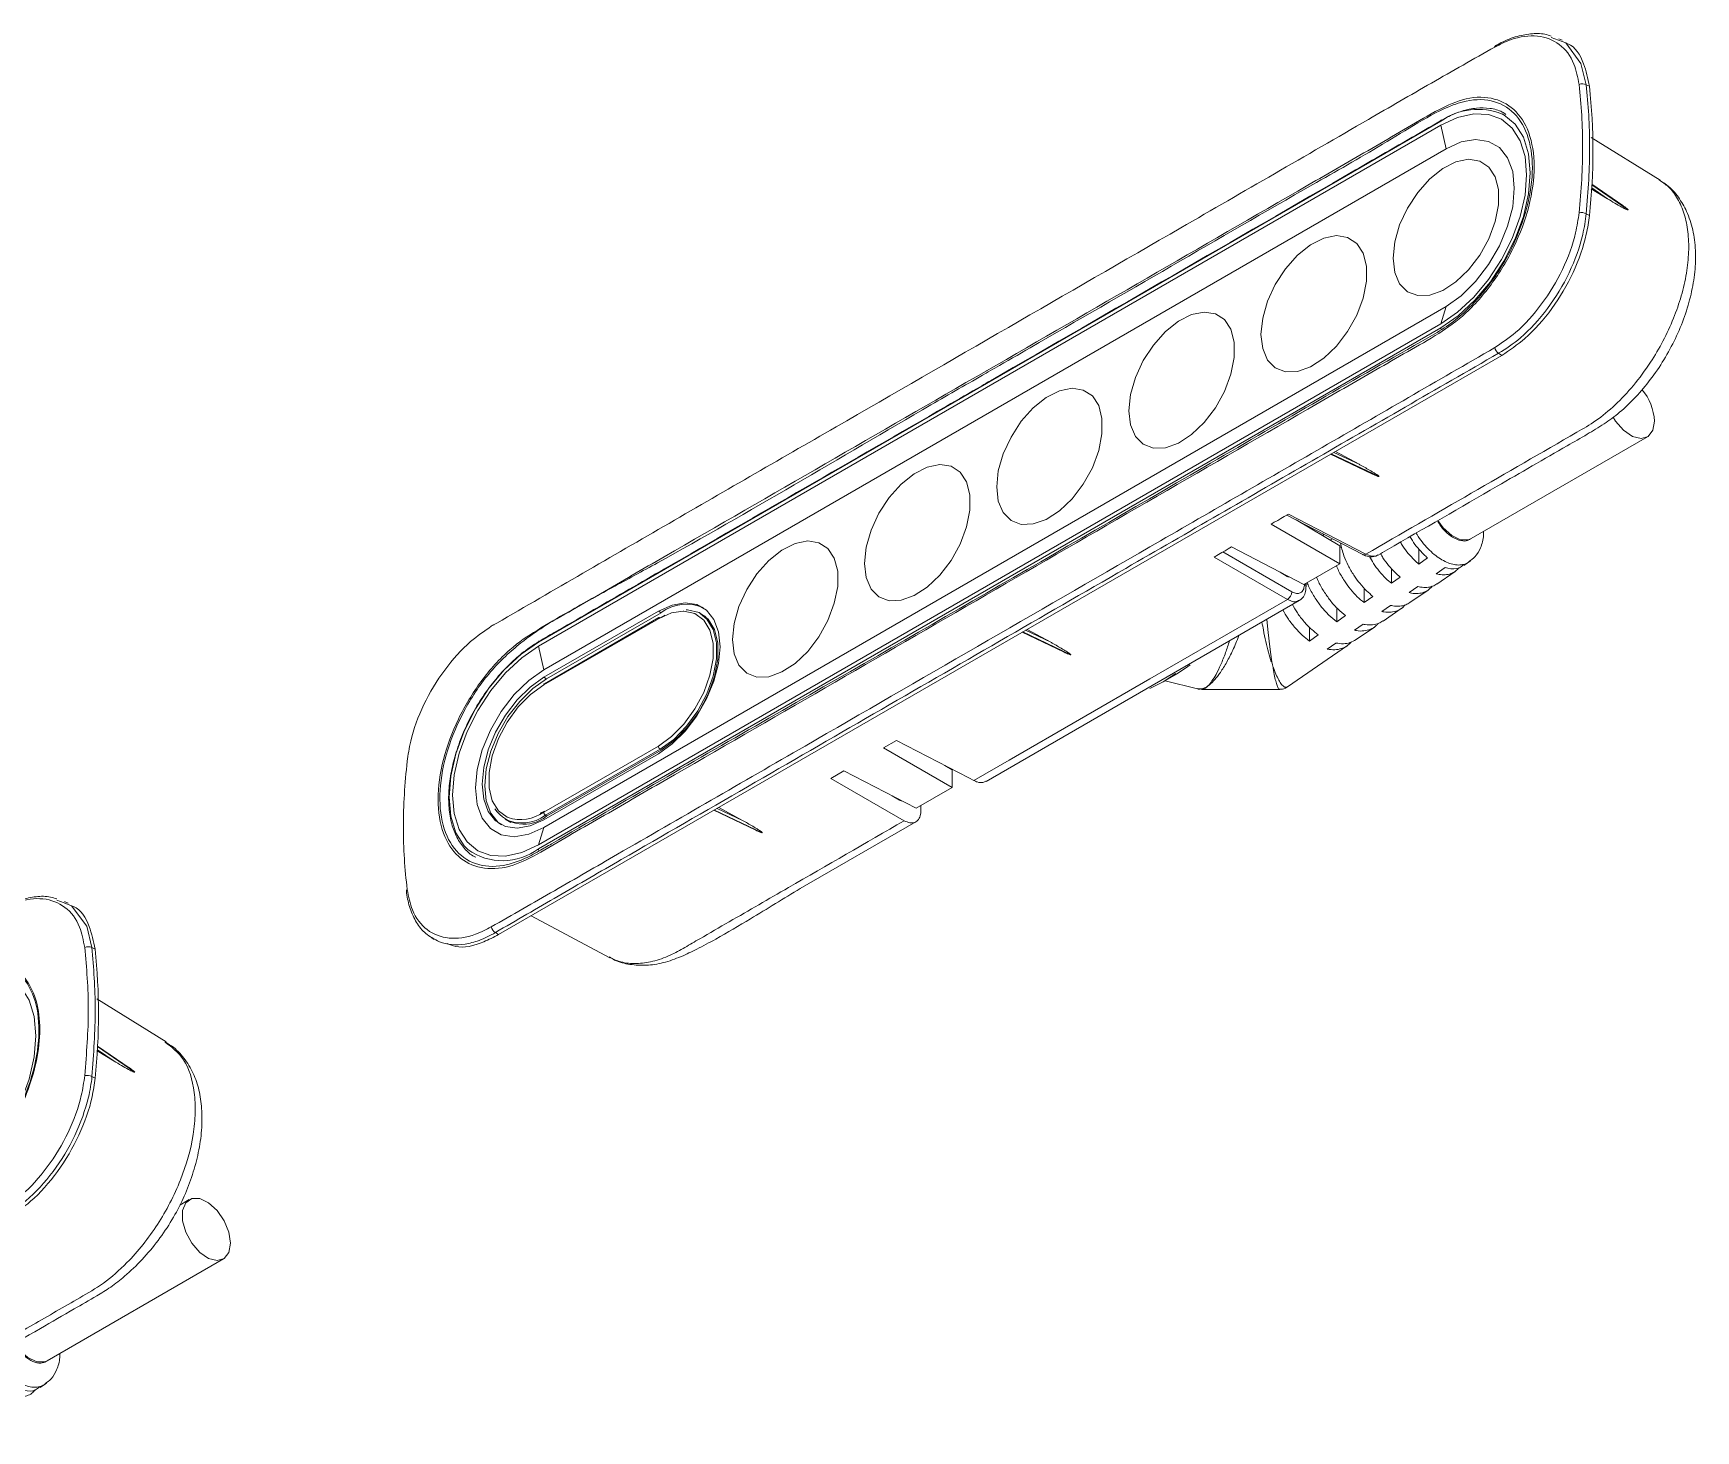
# Model space of a CAD drawing. Header units: millimetres. Extents: x 37 to 3702, y -325 to 1382.
# Drawn here: x 603.8 to 737.2, y 1149.8 to 1261.9 of the extents above; entities that cross this region are included whole.
import ezdxf

# ---------------------------------------------------------------- set-up
doc = ezdxf.new("R2010")
doc.units = ezdxf.units.MM
doc.layers.get('0').update_dxf_attribs({"lineweight": 20})

msp = doc.modelspace()

# ---------------------------------------------------------------- linework, layer by layer
at = {"color": 7, "linetype": 'Continuous', "lineweight": 20}
for p, q in [((725.6, 1261.55), (726.18, 1261.33)), ((726.48, 1261.32), (726.21, 1261.45)), ((728.66, 1257.63), (728.4, 1257.76)), ((716.73, 1254.83), (644.32, 1213.03)), ((644.32, 1212.7), (716.73, 1254.5)), ((717.15, 1252.62), (716.73, 1254.5)), ((734.34, 1250.1), (728.81, 1253.53)), ((644.74, 1210.82), (717.15, 1252.62)), ((730.12, 1248.6), (728.81, 1249.39)), ((730.12, 1248.6), (728.84, 1249.48)), ((731.34, 1248.06), (728.86, 1249.77)), ((728.86, 1249.72), (731.77, 1247.71)), ((728.66, 1247.27), (728.4, 1247.41)), ((644.74, 1198.17), (717.15, 1239.97)), ((717.15, 1239.97), (716.73, 1238.58)), ((644.32, 1196.78), (716.73, 1238.58)), ((644.32, 1196.45), (716.73, 1238.25)), ((721.63, 1236.04), (641.12, 1189.56)), ((721.63, 1236.04), (721.37, 1236.21)), ((719.16, 1221.34), (733.31, 1229.5)), ((707.89, 1228.11), (711.25, 1226.52)), ((707.93, 1228.14), (711.78, 1226.31)), ((708.16, 1228.26), (710.18, 1227.3)), ((710.18, 1227.3), (708.29, 1228.34)), ((708.62, 1219.32), (703.11, 1222.5)), ((704.37, 1223.23), (710.48, 1220.06)), ((704.51, 1223.31), (710.72, 1220.09)), ((708.62, 1220.75), (705.13, 1222.84)), ((708.05, 1221.32), (707.83, 1221.22)), ((704.43, 1216.46), (698.54, 1219.86)), ((699.25, 1220.27), (704.78, 1217.07)), ((699.94, 1220.67), (705.74, 1217.66)), ((708.62, 1219.32), (708.62, 1220.75)), ((708.62, 1220.69), (708.79, 1220.59)), ((714.96, 1220.51), (714.96, 1219.3)), ((714.96, 1219.3), (715.67, 1219.8)), ((718.59, 1219.19), (719.11, 1219.55)), ((704.4, 1218.31), (703.83, 1218.65)), ((708.62, 1219.32), (705.74, 1217.66)), ((712.77, 1218.94), (712.77, 1217.75)), ((712.77, 1217.75), (713.48, 1218.25)), ((717.08, 1219.01), (716.37, 1218.52)), ((716.42, 1217.69), (717.89, 1218.7)), ((705.92, 1217.48), (705.92, 1217.76)), ((705.92, 1217.48), (705.92, 1217.5)), ((710.58, 1217.36), (710.58, 1216.2)), ((714.89, 1217.49), (714.18, 1217.01)), ((714.26, 1216.21), (715.73, 1217.21)), ((653.94, 1215.52), (644.74, 1210.21)), ((654.15, 1215.39), (653.94, 1215.52)), ((680.24, 1201.86), (705.37, 1216.37)), ((708.38, 1215.79), (708.38, 1214.66)), ((710.58, 1216.2), (711.28, 1216.7)), ((712.7, 1215.98), (711.99, 1215.49)), ((712.1, 1214.72), (713.56, 1215.73)), ((653.94, 1214.91), (644.74, 1209.6)), ((653.98, 1215), (644.79, 1209.69)), ((654.15, 1215.39), (644.96, 1210.09)), ((654.08, 1214.99), (654.47, 1215.2)), ((657.74, 1215.06), (657.28, 1215.32)), ((706.19, 1214.23), (706.19, 1213.12)), ((708.38, 1214.66), (709.09, 1215.16)), ((710.51, 1214.47), (709.8, 1213.98)), ((709.94, 1213.23), (711.4, 1214.24)), ((683.14, 1213.82), (686.5, 1212.23)), ((687.03, 1212.02), (683.18, 1213.85)), ((683.41, 1213.98), (685.43, 1213.02)), ((685.43, 1213.02), (683.54, 1214.05)), ((706.19, 1213.12), (706.9, 1213.62)), ((708.31, 1212.96), (707.61, 1212.47)), ((644.74, 1210.82), (644.32, 1212.7)), ((704.43, 1209.44), (709.24, 1212.75)), ((644.96, 1210.09), (644.74, 1210.21)), ((694.46, 1209.84), (695.52, 1210.45)), ((703.16, 1211.45), (703.11, 1211.45)), ((703.27, 1211), (703.31, 1211)), ((694.61, 1209.93), (697.2, 1209.28)), ((697.2, 1209.31), (697.55, 1209.28)), ((697.54, 1209.24), (703.81, 1209.24)), ((673.05, 1205.14), (672, 1204.54)), ((644.74, 1199.39), (653.94, 1204.69)), ((644.74, 1198.78), (653.94, 1204.08)), ((654.08, 1204.45), (644.89, 1199.14)), ((644.96, 1199.06), (654.15, 1204.37)), ((654.08, 1204.45), (654.18, 1204.39)), ((672, 1204.54), (677.51, 1201.36)), ((667.78, 1202.1), (668.83, 1202.71)), ((674.63, 1199.7), (668.83, 1202.71)), ((676.94, 1203.13), (677.51, 1202.78)), ((677.51, 1202.78), (677.51, 1201.36)), ((667.78, 1202.1), (673.67, 1198.7)), ((677.51, 1201.36), (674.63, 1199.7)), ((644.79, 1199.48), (644.46, 1199.31)), ((658.39, 1199.54), (661.75, 1197.94)), ((662.28, 1197.74), (658.44, 1199.56)), ((658.66, 1199.69), (660.68, 1198.73)), ((660.68, 1198.73), (658.79, 1199.76)), ((672.71, 1200.69), (673.29, 1200.35)), ((675.01, 1199.91), (675.01, 1199.52)), ((641.64, 1198.83), (642.09, 1198.57)), ((644.74, 1198.17), (644.32, 1196.78)), ((644.89, 1199.14), (644.99, 1199.08)), ((665.33, 1193.26), (674.61, 1198.61)), ((605.67, 1192.32), (606.26, 1192.1)), ((606.56, 1192.08), (606.29, 1192.22)), ((643.74, 1191.08), (650.05, 1187.71)), ((635.7, 1189.33), (635.95, 1189.16)), ((641.12, 1189.56), (640.86, 1189.73)), ((608.73, 1188.4), (608.48, 1188.53)), ((614.45, 1180.96), (608.88, 1184.42)), ((610.26, 1179.41), (608.89, 1180.24)), ((610.26, 1179.41), (608.92, 1180.33)), ((611.48, 1178.87), (608.94, 1180.62)), ((611.91, 1178.53), (608.94, 1180.58)), ((608.73, 1178.04), (608.48, 1178.17)), ((616.29, 1168.3), (615.53, 1167.86)), ((604.9, 1155.37), (619.04, 1163.54)), ((604.32, 1153.22), (604.84, 1153.58))]:
    msp.add_line(p, q, dxfattribs=at)
at = {"color": 7, "linetype": 'Continuous', "lineweight": 20, "flags": 128}
for points in [[(726.18, 1261.33), (726.76, 1261.11), (727.98, 1259.47), (728.4, 1257.76), (728.4, 1257.76), (728.4, 1257.76)], [(716.73, 1254.5), (718.07, 1255.12), (719.37, 1255.42), (720.56, 1255.37), (721.6, 1254.98), (722.46, 1254.27), (723.1, 1253.26), (723.49, 1252), (723.62, 1250.52), (723.49, 1248.89), (723.1, 1247.17), (722.46, 1245.42), (721.6, 1243.72), (720.56, 1242.13), (719.37, 1240.71), (718.07, 1239.51), (716.73, 1238.58)], [(716.73, 1238.25), (718.13, 1239.22), (719.47, 1240.47), (720.72, 1241.95), (721.8, 1243.61), (722.7, 1245.38), (723.36, 1247.19), (723.77, 1248.99), (723.91, 1250.68), (723.77, 1252.22), (723.36, 1253.54), (722.7, 1254.59), (721.8, 1255.33), (721.66, 1255.41)], [(717.15, 1252.62), (718.37, 1253.17), (719.53, 1253.37), (720.57, 1253.21), (721.44, 1252.71), (722.09, 1251.89), (722.5, 1250.79), (722.63, 1249.46), (722.5, 1247.97), (722.09, 1246.4), (721.44, 1244.82), (720.57, 1243.32), (719.53, 1241.96), (718.37, 1240.83), (717.15, 1239.97)], [(712.91, 1243.84), (713.04, 1242.7), (713.43, 1241.79), (714.06, 1241.15), (714.88, 1240.84), (715.84, 1240.88), (716.89, 1241.25), (717.95, 1241.94), (718.96, 1242.9), (719.86, 1244.08), (720.58, 1245.4), (721.1, 1246.77), (721.36, 1248.11), (721.36, 1249.34), (721.1, 1250.37), (720.58, 1251.15), (719.86, 1251.63), (718.96, 1251.77), (717.95, 1251.57), (716.89, 1251.03), (715.84, 1250.2), (714.88, 1249.12), (714.06, 1247.86), (713.43, 1246.51), (713.04, 1245.14), (712.91, 1243.84)], [(702.3, 1237.72), (702.44, 1236.58), (702.83, 1235.66), (703.45, 1235.03), (704.27, 1234.72), (705.23, 1234.75), (706.28, 1235.13), (707.34, 1235.82), (708.35, 1236.78), (709.25, 1237.96), (709.98, 1239.27), (710.49, 1240.64), (710.76, 1241.99), (710.76, 1243.21), (710.49, 1244.25), (709.98, 1245.03), (709.25, 1245.51), (708.35, 1245.65), (707.34, 1245.44), (706.28, 1244.91), (705.23, 1244.07), (704.27, 1242.99), (703.45, 1241.74), (702.83, 1240.38), (702.44, 1239.02), (702.3, 1237.72)], [(691.7, 1231.6), (691.83, 1230.46), (692.22, 1229.54), (692.85, 1228.91), (693.67, 1228.6), (694.63, 1228.63), (695.67, 1229), (696.73, 1229.69), (697.75, 1230.66), (698.64, 1231.83), (699.37, 1233.15), (699.88, 1234.52), (700.15, 1235.86), (700.15, 1237.09), (699.88, 1238.13), (699.37, 1238.91), (698.64, 1239.38), (697.75, 1239.52), (696.73, 1239.32), (695.67, 1238.78), (694.63, 1237.95), (693.67, 1236.87), (692.85, 1235.62), (692.22, 1234.26), (691.83, 1232.89), (691.7, 1231.6)], [(681.09, 1225.48), (681.22, 1224.33), (681.61, 1223.42), (682.24, 1222.79), (683.06, 1222.48), (684.02, 1222.51), (685.07, 1222.88), (686.13, 1223.57), (687.14, 1224.53), (688.04, 1225.71), (688.77, 1227.03), (689.28, 1228.4), (689.54, 1229.74), (689.54, 1230.97), (689.28, 1232.01), (688.77, 1232.79), (688.04, 1233.26), (687.14, 1233.4), (686.13, 1233.2), (685.07, 1232.66), (684.02, 1231.83), (683.06, 1230.75), (682.24, 1229.49), (681.61, 1228.14), (681.22, 1226.77), (681.09, 1225.48)], [(730.56, 1231.09), (730.76, 1230.77), (731.4, 1230.03), (732.11, 1229.54), (732.8, 1229.37), (733.37, 1229.54), (733.74, 1230.03), (733.88, 1230.76)], [(670.48, 1219.35), (670.62, 1218.21), (671.01, 1217.29), (671.63, 1216.66), (672.45, 1216.35), (673.42, 1216.39), (674.46, 1216.76), (675.52, 1217.45), (676.53, 1218.41), (677.43, 1219.59), (678.16, 1220.9), (678.67, 1222.28), (678.94, 1223.62), (678.94, 1224.85), (678.67, 1225.88), (678.16, 1226.66), (677.43, 1227.14), (676.53, 1227.28), (675.52, 1227.07), (674.46, 1226.54), (673.42, 1225.7), (672.45, 1224.63), (671.63, 1223.37), (671.01, 1222.02), (670.62, 1220.65), (670.48, 1219.35)], [(703.11, 1222.5), (703.37, 1222.65), (703.64, 1222.8), (703.9, 1222.95), (704.16, 1223.1), (704.51, 1223.31)], [(716.5, 1222.79), (716.92, 1222.21), (717.61, 1221.59), (718.32, 1221.25), (718.96, 1221.25), (719.16, 1221.34)], [(659.88, 1213.23), (660.01, 1212.09), (660.4, 1211.17), (661.03, 1210.54), (661.85, 1210.23), (662.81, 1210.26), (663.85, 1210.64), (664.91, 1211.32), (665.93, 1212.29), (666.82, 1213.46), (667.55, 1214.78), (668.06, 1216.15), (668.33, 1217.49), (668.33, 1218.72), (668.06, 1219.76), (667.55, 1220.54), (666.82, 1221.01), (665.93, 1221.15), (664.91, 1220.95), (663.85, 1220.41), (662.81, 1219.58), (661.85, 1218.5), (661.03, 1217.25), (660.4, 1215.89), (660.01, 1214.52), (659.88, 1213.23)], [(707.24, 1221.57), (707.28, 1221.61), (707.37, 1221.69)], [(699.94, 1220.67), (699.68, 1220.52), (699.42, 1220.36), (699.15, 1220.21), (698.89, 1220.06), (698.54, 1219.86)], [(653.94, 1204.08), (655.04, 1204.86), (656.08, 1205.89), (657.02, 1207.11), (657.81, 1208.47), (658.4, 1209.89), (658.76, 1211.31), (658.89, 1212.66), (658.76, 1213.86), (658.4, 1214.85), (657.81, 1215.6), (657.02, 1216.05), (656.08, 1216.19), (655.04, 1216.01), (653.94, 1215.52)], [(653.94, 1204.69), (655, 1205.45), (655.99, 1206.46), (656.87, 1207.67), (657.58, 1209), (658.07, 1210.38), (658.33, 1211.72), (658.33, 1212.95), (658.07, 1214), (657.58, 1214.8), (656.87, 1215.32), (655.99, 1215.51), (655.93, 1215.51)], [(655.93, 1215.51), (655, 1215.37), (653.94, 1214.91)], [(654.15, 1204.37), (655.25, 1205.16), (656.29, 1206.21), (657.2, 1207.46), (657.93, 1208.85), (658.45, 1210.28), (658.71, 1211.67), (658.71, 1212.95), (658.45, 1214.04), (657.93, 1214.88), (657.2, 1215.41), (656.29, 1215.61), (656.16, 1215.61)], [(679.25, 1201.93), (682.08, 1203.56), (693.39, 1210.09), (704.43, 1216.46)], [(657.28, 1215.32), (657.83, 1214.88), (658.34, 1214.05), (658.61, 1212.97), (658.61, 1211.7), (658.34, 1210.31), (657.83, 1208.89), (657.1, 1207.52), (656.2, 1206.28), (655.17, 1205.23), (654.08, 1204.45)], [(702.78, 1214.87), (702.86, 1214.04), (702.96, 1213.11), (703.06, 1212.23), (703.16, 1211.45), (703.16, 1211.45), (703.16, 1211.45)], [(644.32, 1213.03), (642.92, 1212.06), (641.57, 1210.81), (640.33, 1209.33), (639.25, 1207.67), (638.35, 1205.9), (637.69, 1204.08), (637.28, 1202.29), (637.14, 1200.6), (637.28, 1199.06), (637.69, 1197.74), (638.35, 1196.69), (638.65, 1196.38)], [(644.32, 1196.78), (642.98, 1196.15), (641.68, 1195.86), (640.49, 1195.91), (639.45, 1196.29), (638.59, 1197.01), (637.95, 1198.01), (637.56, 1199.28), (637.43, 1200.76), (637.56, 1202.39), (637.95, 1204.11), (638.59, 1205.85), (639.45, 1207.55), (640.49, 1209.15), (641.68, 1210.57), (642.98, 1211.77), (644.32, 1212.7)], [(644.74, 1198.17), (643.53, 1197.62), (642.37, 1197.42), (641.33, 1197.57), (640.46, 1198.07), (639.81, 1198.9), (639.4, 1200), (639.26, 1201.33), (639.4, 1202.82), (639.81, 1204.39), (640.46, 1205.97), (641.33, 1207.47), (642.37, 1208.82), (643.53, 1209.96), (644.74, 1210.82)], [(644.74, 1210.21), (643.64, 1209.43), (642.6, 1208.4), (641.66, 1207.18), (640.88, 1205.82), (640.29, 1204.4), (639.92, 1202.98), (639.8, 1201.64), (639.92, 1200.44), (640.29, 1199.44), (640.88, 1198.7), (641.66, 1198.24), (642.6, 1198.1), (643.64, 1198.29), (644.74, 1198.78)], [(693.37, 1209.31), (694.45, 1209.84), (695.46, 1210.51)], [(696.62, 1211.21), (696.43, 1211.07), (695.52, 1210.45)], [(644.96, 1210.09), (643.86, 1209.31), (642.81, 1208.28), (641.87, 1207.06), (641.09, 1205.7), (640.5, 1204.28), (640.13, 1202.86), (640.01, 1201.51), (640.13, 1200.31), (640.5, 1199.32), (641.09, 1198.57), (641.35, 1198.37)], [(644.74, 1209.6), (643.69, 1208.84), (642.69, 1207.83), (641.81, 1206.62), (641.11, 1205.29), (640.61, 1203.92), (640.35, 1202.57), (640.35, 1201.34), (640.61, 1200.3), (641.11, 1199.49), (641.81, 1198.98), (641.88, 1198.95)], [(679.25, 1201.93), (678.85, 1202.13), (673.05, 1205.14)], [(606.26, 1192.1), (606.84, 1191.88), (608.06, 1190.23), (608.48, 1188.53), (608.48, 1188.53), (608.48, 1188.53)], [(596.8, 1169.02), (598.2, 1169.99), (599.55, 1171.24), (600.79, 1172.72), (601.88, 1174.38), (602.77, 1176.15), (603.43, 1177.96), (603.84, 1179.75), (603.98, 1181.45), (603.84, 1182.99), (603.43, 1184.31), (602.77, 1185.36), (601.88, 1186.1), (601.73, 1186.18)], [(619.61, 1164.8), (619.48, 1165.68), (619.1, 1166.6), (618.53, 1167.43), (617.84, 1168.05), (617.13, 1168.39), (616.49, 1168.39), (616.01, 1168.05), (615.75, 1167.43), (615.75, 1166.61), (616.01, 1165.69), (616.49, 1164.8), (617.13, 1164.07), (617.84, 1163.58), (618.53, 1163.41), (619.1, 1163.58), (619.48, 1164.06), (619.61, 1164.8)], [(602.27, 1156.76), (602.65, 1156.24), (603.34, 1155.62), (604.05, 1155.29), (604.69, 1155.29), (604.9, 1155.37)]]:
    msp.add_lwpolyline(points, dxfattribs=at)
at = {"color": 7, "linetype": 'Continuous', "lineweight": 20}
for centre, radius, start, end in [((721.23, 1260.73), 0.188, 119.6103, 162.4999), ((728.11, 1257.13), 0.702, 65.0023, 113.2062), ((680.88, 1252.45), 48.06, 353.813, 6.187), ((719.72, 1250.61), 5.17, 68.0541, 125.4088), ((716.91, 1254.83), 0.182, 148.2092, 182.6073), ((728, 1246.58), 0.919, 64.1447, 100.8078), ((717.12, 1238.26), 0.393, 181.2015, 201.3358), ((721.83, 1236.86), 0.798, 194.0224, 234.7857), ((729.63, 1230.56), 4.25, 2.7797, 40.1504), ((710.57, 1220.29), 0.245, 247.6766, 306.784), ((704.04, 1217.09), 0.736, 301.2924, 358.7076), ((705.68, 1217.46), 0.25, 8.3076, 63.8327), ((656.21, 1212.58), 3.49, 67.4716, 126.146), ((640.72, 1214.24), 0.19, 80.7027, 161.7603), ((654.03, 1214.92), 0.096, 124.0912, 187.221), ((654.02, 1214.91), 0.0998, 54.8867, 114.4743), ((644.5, 1213.03), 0.182, 148.1111, 182.6154), ((644.84, 1209.61), 0.096, 124.0912, 187.221), ((654.24, 1204.71), 0.308, 182.6294, 237.0819), ((643.16, 1201.24), 2.82, 214.1397, 309.4556), ((643.01, 1201.64), 3.12, 243.9307, 306.9052), ((642.86, 1202.11), 3.31, 252.6997, 304.6669), ((645.05, 1199.4), 0.308, 182.6294, 237.0819), ((641.44, 1200.25), 4.76, 234.2166, 307.194), ((644.89, 1196.48), 0.57, 183.3349, 197.4284), ((633.96, 1193.03), 0.243, 139.5729, 185.9357), ((641.29, 1190.38), 0.785, 194.5627, 236.1302), ((608.18, 1187.89), 0.702, 65.0023, 113.2062), ((560.95, 1183.22), 48.06, 353.813, 6.187), ((608.08, 1177.35), 0.919, 64.1447, 100.8078)]:
    msp.add_arc(centre, radius, start, end, dxfattribs=at)
msp.add_ellipse((703.41, 1215.63), major_axis=(-0.71, 6.39), ratio=0.1444, start_param=2.267952, end_param=2.366779, dxfattribs=at)
for points, knots in [([(727.83, 1257.77), (727.72, 1258.34), (727.45, 1259.69), (726.33, 1261.13), (724.55, 1261.82), (722.68, 1261.58), (721.48, 1261), (721.06, 1260.78)], [0, 0, 0, 0, 0.1715391, 0.4044629, 0.6369972, 0.8695027, 1, 1, 1, 1]), ([(725.59, 1261.66), (725.43, 1261.71), (724.91, 1261.89), (723.94, 1261.87), (722.71, 1261.63), (721.75, 1261.24), (721.24, 1260.94), (721.14, 1260.89)], [0, 0, 0, 0, 0.128754, 0.394533, 0.662681, 0.938777, 1, 1, 1, 1]), ([(726.77, 1261.1), (726.82, 1261.08), (727.5, 1260.86), (728.23, 1259.66), (728.53, 1258.25), (728.66, 1257.63)], [0, 0, 0, 0, 0.045776, 0.580994, 1, 1, 1, 1]), ([(721.06, 1260.78), (719.36, 1259.82), (715.98, 1257.9), (707.59, 1253.04), (691.66, 1243.85), (672.81, 1232.96), (654.36, 1222.32), (645.14, 1216.97), (640.53, 1214.3)], [0, 0, 0, 0, 0.062877, 0.125758, 0.312743, 0.656371, 0.828186, 1, 1, 1, 1]), ([(727.83, 1247.48), (727.91, 1248.38), (728.07, 1250.17), (728.13, 1252.78), (728.08, 1255.33), (727.91, 1256.96), (727.83, 1257.77)], [0, 0, 0, 0, 0.247292, 0.495664, 0.747285, 1, 1, 1, 1]), ([(728.4, 1257.76), (728.48, 1256.96), (728.63, 1255.34), (728.69, 1252.79), (728.63, 1250.15), (728.48, 1248.32), (728.4, 1247.41)], [0, 0, 0, 0, 0.247586, 0.496117, 0.747563, 1, 1, 1, 1]), ([(680.26, 1234.79), (688.86, 1239.76), (698.32, 1245.22), (708.63, 1251.17), (711.19, 1252.65), (713.74, 1254.11), (716.17, 1255.58), (718.6, 1256.75), (720.83, 1256.84), (722.7, 1255.91), (723.93, 1254.01), (724.37, 1251.28), (723.93, 1248.04), (722.7, 1244.71), (720.83, 1241.63), (718.6, 1239.15), (716.17, 1237.5), (713.74, 1236.17), (711.19, 1234.68), (708.63, 1233.21), (698.31, 1227.25), (680.24, 1216.82), (662.17, 1206.38), (651.85, 1200.43), (649.3, 1198.95), (646.74, 1197.5), (644.32, 1196.03), (641.88, 1194.86), (639.65, 1194.77), (637.78, 1195.69), (636.55, 1197.6), (636.11, 1200.33), (636.55, 1203.56), (637.78, 1206.89), (639.65, 1209.97), (641.88, 1212.46), (644.32, 1214.1), (646.74, 1215.43), (649.3, 1216.92), (651.85, 1218.4), (662.17, 1224.36), (671.64, 1229.82), (680.25, 1234.79), (680.26, 1234.79)], [0, 0, 0, 0, 0.133373, 0.146643, 0.159875, 0.173064, 0.186206, 0.197548, 0.210613, 0.22349, 0.236473, 0.249911, 0.26335, 0.276333, 0.28921, 0.302275, 0.313617, 0.326759, 0.339948, 0.35318, 0.36645, 0.499911, 0.633373, 0.646643, 0.659875, 0.673064, 0.686206, 0.697548, 0.710613, 0.72349, 0.736473, 0.749911, 0.76335, 0.776333, 0.78921, 0.802275, 0.813617, 0.826759, 0.839948, 0.85318, 0.86645, 0.999911, 1, 1, 1, 1]), ([(680.24, 1234.62), (680.48, 1234.75), (681.66, 1235.43), (686.61, 1238.29), (695.09, 1243.17), (704.52, 1248.67), (711.13, 1252.38), (714.89, 1254.73), (716.93, 1255.86), (718.84, 1256.53), (720.58, 1256.7), (722.53, 1255.81), (723.79, 1253.9), (724.23, 1251.17), (723.78, 1247.95), (722.51, 1244.57), (720.56, 1241.45), (718.48, 1239.25), (716.63, 1237.97), (709.83, 1234.14), (691.89, 1223.65), (668.63, 1210.26), (650.85, 1200.06), (644.27, 1196.21), (643.08, 1195.57), (641.39, 1194.99), (639.44, 1195), (637.62, 1196.11), (636.53, 1198.22), (636.28, 1201.08), (636.9, 1204.37), (638.33, 1207.71), (640.4, 1210.77), (643.25, 1213.39), (646.56, 1215.42), (650.21, 1217.39), (659.97, 1222.71), (669.98, 1228.71), (678.77, 1233.77), (680.24, 1234.62)], [0, 0, 0, 0, 0.003672, 0.018358, 0.077105, 0.135852, 0.165225, 0.179967, 0.194629, 0.196847, 0.21015, 0.223471, 0.236776, 0.250079, 0.2634, 0.276705, 0.29, 0.303297, 0.311022, 0.318788, 0.40927, 0.590465, 0.681063, 0.686268, 0.692954, 0.699622, 0.712927, 0.726229, 0.739552, 0.752859, 0.766159, 0.779481, 0.79279, 0.806098, 0.825039, 0.844074, 0.863111, 0.977016, 1, 1, 1, 1]), ([(721.96, 1255.37), (721.86, 1255.44), (721.49, 1255.7), (720.69, 1255.89), (719.6, 1255.92), (718.48, 1255.69), (717.37, 1255.24), (715.95, 1254.41), (713.46, 1252.98), (701.55, 1246.1), (690.36, 1239.64), (680.59, 1234.01)], [0, 0, 0, 0, 0.0103815, 0.0400573, 0.0688558, 0.0984873, 0.1234305, 0.1488245, 0.1998494, 0.3018993, 1, 1, 1, 1]), ([(710.72, 1220.09), (716.36, 1223.35), (722.5, 1226.9), (729.2, 1230.76), (730.74, 1232.03), (732.23, 1233.61), (733.52, 1235.36), (734.6, 1237.19), (735.43, 1238.99), (736.07, 1240.83), (736.48, 1242.63), (736.66, 1244.37), (736.6, 1245.97), (736.3, 1247.42), (735.77, 1248.63), (735.09, 1249.56), (734.52, 1249.94), (734.26, 1250.12)], [0, 0, 0, 0, 0.455884, 0.497121, 0.539254, 0.582203, 0.626811, 0.664392, 0.703071, 0.740544, 0.779097, 0.816746, 0.855491, 0.89304, 0.931668, 0.969277, 1, 1, 1, 1]), ([(711.7, 1220.02), (711.94, 1220.16), (715.13, 1222), (720.18, 1224.91), (725.55, 1228.03), (728.38, 1229.65), (729.8, 1230.49), (731.14, 1231.47), (732.39, 1232.67), (733.59, 1234.1), (734.66, 1235.67), (735.59, 1237.38), (736.33, 1239.16), (736.85, 1240.96), (737.16, 1242.75), (737.21, 1244.49), (737, 1246.12), (736.53, 1247.56), (735.81, 1248.77), (735.1, 1249.59), (734.55, 1249.92), (734.4, 1250.01)], [0, 0, 0, 0, 0.020088, 0.264873, 0.420841, 0.465252, 0.501807, 0.535782, 0.573096, 0.609169, 0.647342, 0.68522, 0.723259, 0.761297, 0.799877, 0.838579, 0.877899, 0.916731, 0.950185, 0.986089, 1, 1, 1, 1]), ([(731.77, 1247.71), (731.77, 1247.71), (731.77, 1247.71), (731.77, 1247.71), (731.76, 1247.71), (731.72, 1247.71), (731.55, 1247.78), (731.01, 1248.06), (730.5, 1248.37), (730.12, 1248.6)], [0, 0, 0, 0, 0.001446, 0.003345, 0.006852, 0.019049, 0.077722, 0.310909, 1, 1, 1, 1]), ([(731.34, 1248.06), (731.35, 1248.05), (731.4, 1248.02), (731.48, 1247.96), (731.58, 1247.89), (731.64, 1247.84), (731.69, 1247.8), (731.72, 1247.78), (731.73, 1247.76), (731.75, 1247.75), (731.76, 1247.74), (731.76, 1247.73), (731.77, 1247.72), (731.77, 1247.72), (731.77, 1247.72), (731.77, 1247.71)], [0, 0, 0, 0, 0.036279, 0.350608, 0.561649, 0.703507, 0.799028, 0.863518, 0.907232, 0.937045, 0.95757, 0.9781, 0.986714, 0.995424, 1, 1, 1, 1]), ([(721.06, 1236.66), (721.62, 1237.04), (722.95, 1237.93), (724.9, 1240.09), (726.59, 1242.89), (727.53, 1245.47), (727.75, 1246.95), (727.83, 1247.48)], [0, 0, 0, 0, 0.172007, 0.404651, 0.637282, 0.869692, 1, 1, 1, 1]), ([(728.4, 1247.41), (728.4, 1247.41), (728.35, 1246.86), (728.09, 1245.31), (727.14, 1242.64), (725.37, 1239.72), (723.35, 1237.53), (721.96, 1236.54), (721.37, 1236.21), (721.37, 1236.21)], [0, 0, 0, 0, 0.000004, 0.130284, 0.36283, 0.595615, 0.828251, 0.999996, 1, 1, 1, 1]), ([(728.66, 1247.27), (728.59, 1246.77), (728.38, 1245.29), (727.45, 1242.66), (725.72, 1239.72), (723.67, 1237.41), (722.25, 1236.46), (721.63, 1236.04)], [0, 0, 0, 0, 0.117544, 0.351177, 0.584131, 0.816852, 1, 1, 1, 1]), ([(640.53, 1190.18), (642.22, 1191.15), (645.59, 1193.08), (653.99, 1197.93), (669.91, 1207.12), (688.77, 1218.01), (707.21, 1228.65), (716.44, 1233.99), (721.06, 1236.66)], [0, 0, 0, 0, 0.062877, 0.125758, 0.312743, 0.656371, 0.828186, 1, 1, 1, 1]), ([(721.37, 1236.21), (716.38, 1233.33), (706.4, 1227.59), (689.69, 1217.93), (671.2, 1207.27), (656.03, 1198.5), (645.9, 1192.66), (642.54, 1190.7), (640.86, 1189.73)], [0, 0, 0, 0, 0.185711, 0.371424, 0.622852, 0.874279, 0.937139, 1, 1, 1, 1]), ([(680.59, 1234.01), (680.36, 1233.87), (679.18, 1233.19), (674.23, 1230.33), (665.74, 1225.44), (656.31, 1219.99), (649.72, 1216.19), (646.41, 1214.27), (644.53, 1213.21), (643.21, 1212.36), (642.02, 1211.32), (640.96, 1210.17), (639.94, 1208.84), (639.03, 1207.36), (638.27, 1205.8), (637.69, 1204.21), (637.29, 1202.63), (637.09, 1201.12), (637.11, 1199.7), (637.32, 1198.43), (637.74, 1197.32), (638.36, 1196.46), (638.89, 1195.94), (639.24, 1195.8), (639.28, 1195.78)], [0, 0, 0, 0, 0.013246, 0.066232, 0.278175, 0.490118, 0.59609, 0.649075, 0.675568, 0.702146, 0.722996, 0.744353, 0.767003, 0.790307, 0.812977, 0.836306, 0.858941, 0.88223, 0.904877, 0.928178, 0.950849, 0.97418, 0.996818, 1, 1, 1, 1]), ([(710.18, 1227.3), (710.25, 1227.26), (710.6, 1227.07), (711.02, 1226.83), (711.4, 1226.6), (711.54, 1226.51), (711.63, 1226.45), (711.69, 1226.41), (711.72, 1226.38), (711.75, 1226.36), (711.76, 1226.34), (711.77, 1226.33), (711.78, 1226.32), (711.78, 1226.32), (711.78, 1226.31), (711.78, 1226.31), (711.78, 1226.31), (711.78, 1226.31)], [0, 0, 0, 0, 0.123605, 0.618103, 0.74306, 0.826886, 0.883162, 0.920985, 0.946448, 0.963636, 0.975282, 0.98322, 0.988681, 0.994062, 0.996361, 0.998685, 1, 1, 1, 1]), ([(711.78, 1226.31), (711.78, 1226.31), (711.78, 1226.31), (711.77, 1226.31), (711.76, 1226.31), (711.7, 1226.32), (711.53, 1226.39), (711.37, 1226.46), (711.25, 1226.52)], [0, 0, 0, 0, 0.0052039, 0.0120387, 0.0246737, 0.0686874, 0.2805666, 1, 1, 1, 1]), ([(716.46, 1222.77), (716.55, 1222.62), (716.8, 1222.2), (717.35, 1221.66), (718.01, 1221.24), (718.63, 1221.09), (718.95, 1221.21), (719.09, 1221.27)], [0, 0, 0, 0, 0.125445, 0.356166, 0.579593, 0.806437, 1, 1, 1, 1]), ([(708.68, 1220.99), (708.76, 1220.65), (708.89, 1220.05), (709.3, 1219.17), (709.72, 1218.42), (710.22, 1217.73), (710.74, 1217.15), (711.11, 1216.85), (711.28, 1216.7)], [0, 0, 0, 0, 0.212765, 0.375719, 0.543891, 0.69846, 0.8582, 1, 1, 1, 1]), ([(713.49, 1221.06), (713.56, 1220.95), (713.74, 1220.62), (714.12, 1220.13), (714.56, 1219.65), (714.85, 1219.4), (714.96, 1219.3)], [0, 0, 0, 0, 0.158945, 0.470022, 0.790709, 1, 1, 1, 1]), ([(714.25, 1221.5), (714.32, 1221.39), (714.5, 1221.07), (714.88, 1220.58), (715.29, 1220.12), (715.57, 1219.88), (715.67, 1219.8)], [0, 0, 0, 0, 0.164569, 0.481202, 0.80746, 1, 1, 1, 1]), ([(719, 1219.48), (718.97, 1219.46), (718.85, 1219.35), (718.57, 1219.26), (718.15, 1219.2), (717.69, 1219.26), (717.2, 1219.43), (716.7, 1219.7), (716.2, 1220.06), (715.7, 1220.52), (715.24, 1221.06), (714.92, 1221.49), (714.78, 1221.75), (714.76, 1221.79)], [0, 0, 0, 0, 0.021967, 0.125231, 0.231315, 0.336573, 0.444946, 0.548269, 0.654469, 0.761569, 0.871979, 0.979083, 1, 1, 1, 1]), ([(718.98, 1219.5), (719.16, 1219.62), (719.56, 1219.9), (719.98, 1220.64), (720.17, 1221.35), (720.17, 1221.81), (720.17, 1221.92)], [0, 0, 0, 0, 0.222445, 0.523783, 0.889908, 1, 1, 1, 1]), ([(710.48, 1220.07), (710.5, 1220.05), (710.7, 1219.93), (711.08, 1219.86), (711.49, 1219.89), (711.66, 1220.01), (711.69, 1220.04)], [0, 0, 0, 0, 0.0594, 0.5095591, 0.8930443, 1, 1, 1, 1]), ([(710.72, 1220.09), (710.88, 1220.03), (711.2, 1219.9), (711.54, 1219.91), (711.66, 1220.02), (711.69, 1220.04)], [0, 0, 0, 0, 0.44472, 0.889457, 1, 1, 1, 1]), ([(711.01, 1219.91), (711.12, 1219.72), (711.35, 1219.3), (711.79, 1218.71), (712.28, 1218.16), (712.62, 1217.88), (712.77, 1217.75)], [0, 0, 0, 0, 0.220894, 0.492676, 0.773271, 1, 1, 1, 1]), ([(711.9, 1220.14), (711.96, 1220.02), (712.15, 1219.68), (712.54, 1219.17), (713.01, 1218.64), (713.34, 1218.37), (713.48, 1218.25)], [0, 0, 0, 0, 0.151406, 0.452357, 0.762916, 1, 1, 1, 1]), ([(704.4, 1218.31), (704.44, 1218.29), (704.5, 1218.25), (704.55, 1218.26), (704.57, 1218.27)], [0, 0, 0, 0, 0.647011, 1, 1, 1, 1]), ([(706.76, 1218.24), (706.82, 1218.11), (706.99, 1217.69), (707.38, 1217.03), (707.91, 1216.29), (708.48, 1215.65), (708.89, 1215.32), (709.09, 1215.16)], [0, 0, 0, 0, 0.107305, 0.346399, 0.560922, 0.782947, 1, 1, 1, 1]), ([(708.36, 1219.17), (708.41, 1219.03), (708.59, 1218.61), (708.97, 1217.97), (709.47, 1217.27), (710.01, 1216.67), (710.39, 1216.35), (710.58, 1216.2)], [0, 0, 0, 0, 0.1172135, 0.3543768, 0.5706615, 0.7942885, 1, 1, 1, 1]), ([(718.2, 1219), (718.11, 1218.9), (717.92, 1218.7), (717.54, 1218.51), (717.09, 1218.42), (716.69, 1218.44), (716.45, 1218.5), (716.37, 1218.52)], [0, 0, 0, 0, 0.200264, 0.43729, 0.66695, 0.903618, 1, 1, 1, 1]), ([(718.55, 1219.24), (718.45, 1219.15), (718.12, 1218.87), (717.56, 1218.89), (717.15, 1218.99), (717.08, 1219.01)], [0, 0, 0, 0, 0.280709, 0.873035, 1, 1, 1, 1]), ([(704.78, 1217.07), (704.85, 1217.04), (705.03, 1216.94), (705.31, 1216.91), (705.57, 1217.03), (705.75, 1217.29), (705.78, 1217.55), (705.79, 1217.68)], [0, 0, 0, 0, 0.126921, 0.345261, 0.563529, 0.781764, 1, 1, 1, 1]), ([(705.36, 1216.39), (705.4, 1216.4), (705.57, 1216.47), (705.78, 1216.77), (705.92, 1217.14), (705.91, 1217.4), (705.9, 1217.49)], [0, 0, 0, 0, 0.0911039, 0.4437017, 0.802223, 1, 1, 1, 1]), ([(706, 1217.81), (706.05, 1217.68), (706.23, 1217.25), (706.63, 1216.58), (707.16, 1215.82), (707.75, 1215.17), (708.17, 1214.83), (708.38, 1214.66)], [0, 0, 0, 0, 0.103238, 0.343321, 0.557085, 0.778426, 1, 1, 1, 1]), ([(716.03, 1217.51), (715.96, 1217.43), (715.77, 1217.22), (715.4, 1217.02), (714.92, 1216.91), (714.5, 1216.93), (714.25, 1216.99), (714.18, 1217.01)], [0, 0, 0, 0, 0.164318, 0.417396, 0.659878, 0.910028, 1, 1, 1, 1]), ([(716.42, 1217.71), (716.31, 1217.64), (716.07, 1217.49), (715.62, 1217.4), (715.21, 1217.42), (714.96, 1217.48), (714.89, 1217.49)], [0, 0, 0, 0, 0.261822, 0.567006, 0.881731, 1, 1, 1, 1]), ([(704.06, 1215.61), (704.18, 1215.39), (704.46, 1214.91), (704.99, 1214.22), (705.58, 1213.59), (706, 1213.27), (706.19, 1213.12)], [0, 0, 0, 0, 0.217489, 0.483054, 0.758375, 1, 1, 1, 1]), ([(705.36, 1216.39), (705.28, 1216.35), (705.1, 1216.24), (704.76, 1216.29), (704.52, 1216.41), (704.43, 1216.46)], [0, 0, 0, 0, 0.296413, 0.741358, 1, 1, 1, 1]), ([(704.82, 1216.05), (704.95, 1215.82), (705.23, 1215.33), (705.76, 1214.65), (706.33, 1214.05), (706.72, 1213.75), (706.9, 1213.62)], [0, 0, 0, 0, 0.232435, 0.499536, 0.776313, 1, 1, 1, 1]), ([(713.86, 1216.02), (713.8, 1215.95), (713.63, 1215.74), (713.25, 1215.54), (712.74, 1215.41), (712.31, 1215.42), (712.05, 1215.48), (711.99, 1215.49)], [0, 0, 0, 0, 0.134749, 0.403024, 0.657118, 0.919524, 1, 1, 1, 1]), ([(714.25, 1216.22), (714.15, 1216.15), (713.91, 1215.99), (713.44, 1215.9), (713.02, 1215.91), (712.76, 1215.97), (712.7, 1215.98)], [0, 0, 0, 0, 0.247071, 0.565162, 0.893547, 1, 1, 1, 1]), ([(640.53, 1214.3), (639.97, 1213.92), (638.66, 1213.02), (636.72, 1210.86), (635.03, 1208.06), (634.08, 1205.48), (633.86, 1204), (633.78, 1203.47)], [0, 0, 0, 0, 0.172007, 0.404651, 0.637282, 0.869692, 1, 1, 1, 1]), ([(703.11, 1211.45), (703.04, 1211.7), (702.91, 1212.2), (702.69, 1213.07), (702.51, 1213.88), (702.42, 1214.43), (702.38, 1214.64)], [0, 0, 0, 0, 0.271228, 0.543681, 0.822077, 1, 1, 1, 1]), ([(711.7, 1214.53), (711.65, 1214.47), (711.48, 1214.26), (711.1, 1214.05), (710.56, 1213.91), (710.11, 1213.92), (709.85, 1213.97), (709.8, 1213.98)], [0, 0, 0, 0, 0.1089, 0.39206, 0.657142, 0.931182, 1, 1, 1, 1]), ([(712.09, 1214.74), (711.98, 1214.67), (711.74, 1214.5), (711.26, 1214.4), (710.82, 1214.4), (710.56, 1214.46), (710.51, 1214.47)], [0, 0, 0, 0, 0.2358665, 0.5664237, 0.9080373, 1, 1, 1, 1]), ([(685.43, 1213.02), (685.5, 1212.98), (685.86, 1212.78), (686.27, 1212.54), (686.65, 1212.31), (686.79, 1212.22), (686.88, 1212.16), (686.94, 1212.12), (686.98, 1212.09), (687, 1212.07), (687.02, 1212.05), (687.02, 1212.04), (687.03, 1212.04), (687.03, 1212.03), (687.03, 1212.03), (687.03, 1212.02), (687.03, 1212.02), (687.03, 1212.02)], [0, 0, 0, 0, 0.123605, 0.618103, 0.74306, 0.826886, 0.883162, 0.920985, 0.946448, 0.963636, 0.975282, 0.98322, 0.988681, 0.994062, 0.996361, 0.998685, 1, 1, 1, 1]), ([(700.53, 1213.57), (700.49, 1213.46), (700.3, 1212.94), (699.93, 1212.13), (699.43, 1211.18), (698.94, 1210.44), (698.48, 1209.89), (698.2, 1209.63), (698.06, 1209.53), (698.05, 1209.53)], [0, 0, 0, 0, 0.058407, 0.260264, 0.457017, 0.659305, 0.82642, 0.996838, 1, 1, 1, 1]), ([(698.05, 1209.53), (698.05, 1209.53), (698.16, 1209.63), (698.37, 1209.9), (698.71, 1210.45), (699.08, 1211.21), (699.45, 1212.12), (699.68, 1212.82), (699.78, 1213.14)], [0, 0, 0, 0, 0.003393, 0.186052, 0.372283, 0.58828, 0.810217, 1, 1, 1, 1]), ([(709.54, 1213.04), (709.47, 1212.96), (709.25, 1212.72), (708.8, 1212.51), (708.23, 1212.38), (707.82, 1212.44), (707.61, 1212.47)], [0, 0, 0, 0, 0.164748, 0.462238, 0.726758, 1, 1, 1, 1]), ([(709.93, 1213.24), (709.77, 1213.15), (709.47, 1212.97), (708.92, 1212.87), (708.52, 1212.93), (708.31, 1212.96)], [0, 0, 0, 0, 0.342629, 0.666212, 1, 1, 1, 1]), ([(687.03, 1212.02), (687.03, 1212.02), (687.03, 1212.02), (687.02, 1212.02), (687.01, 1212.02), (686.95, 1212.03), (686.78, 1212.1), (686.62, 1212.17), (686.5, 1212.23)], [0, 0, 0, 0, 0.005204, 0.012039, 0.024674, 0.068689, 0.280575, 1, 1, 1, 1]), ([(703.81, 1209.27), (703.79, 1209.26), (703.73, 1209.25), (703.63, 1209.44), (703.51, 1209.8), (703.39, 1210.28), (703.29, 1210.71), (703.28, 1210.97), (703.27, 1211)], [0, 0, 0, 0, 0.1204587, 0.3606032, 0.5634127, 0.7707226, 0.9735667, 1, 1, 1, 1]), ([(703.31, 1211), (703.31, 1210.97), (703.38, 1210.72), (703.56, 1210.31), (703.79, 1209.86), (704.02, 1209.54), (704.24, 1209.36), (704.36, 1209.42), (704.43, 1209.44)], [0, 0, 0, 0, 0.023892, 0.209261, 0.394409, 0.584015, 0.794069, 1, 1, 1, 1]), ([(697.2, 1209.3), (697.23, 1209.29), (697.33, 1209.25), (697.53, 1209.27), (697.74, 1209.34), (697.91, 1209.43), (698, 1209.49), (698.04, 1209.52), (698.05, 1209.53), (698.05, 1209.53)], [0, 0, 0, 0, 0.13008, 0.405704, 0.684084, 0.883528, 0.957355, 0.99216, 1, 1, 1, 1]), ([(698.05, 1209.53), (698.05, 1209.53), (697.95, 1209.43), (697.78, 1209.28), (697.62, 1209.26), (697.54, 1209.25)], [0, 0, 0, 0, 0.009605, 0.530679, 1, 1, 1, 1]), ([(703.81, 1209.26), (703.84, 1209.25), (704.03, 1209.23), (704.27, 1209.32), (704.4, 1209.43), (704.42, 1209.45)], [0, 0, 0, 0, 0.154569, 0.854789, 1, 1, 1, 1]), ([(633.78, 1203.47), (633.69, 1202.58), (633.52, 1200.8), (633.46, 1198.19), (633.52, 1195.63), (633.69, 1194), (633.78, 1193.19)], [0, 0, 0, 0, 0.247292, 0.495664, 0.747285, 1, 1, 1, 1]), ([(680.23, 1201.88), (680.15, 1201.84), (679.96, 1201.73), (679.6, 1201.77), (679.35, 1201.88), (679.25, 1201.93)], [0, 0, 0, 0, 0.298084, 0.741969, 1, 1, 1, 1]), ([(673.47, 1200.3), (673.44, 1200.3), (673.38, 1200.3), (673.32, 1200.33), (673.29, 1200.35)], [0, 0, 0, 0, 0.611864, 1, 1, 1, 1]), ([(673.67, 1198.7), (673.82, 1198.63), (674.13, 1198.49), (674.54, 1198.54), (674.84, 1198.78), (674.99, 1199.14), (675, 1199.42), (675.01, 1199.52)], [0, 0, 0, 0, 0.21842, 0.4368413, 0.6552266, 0.8735399, 1, 1, 1, 1]), ([(649.99, 1187.76), (650.3, 1187.61), (650.96, 1187.3), (652.15, 1187.2), (653.49, 1187.38), (654.8, 1187.83), (656.07, 1188.53), (657.65, 1189.46), (660.42, 1191.05), (665.89, 1194.21), (670.57, 1196.91), (673.67, 1198.7)], [0, 0, 0, 0, 0.050814, 0.110633, 0.167785, 0.226581, 0.275231, 0.324077, 0.421761, 0.61713, 1, 1, 1, 1]), ([(660.68, 1198.73), (660.75, 1198.69), (661.11, 1198.5), (661.52, 1198.26), (661.9, 1198.02), (662.04, 1197.94), (662.13, 1197.87), (662.19, 1197.83), (662.23, 1197.8), (662.25, 1197.78), (662.27, 1197.77), (662.28, 1197.76), (662.28, 1197.75), (662.28, 1197.74), (662.28, 1197.74), (662.28, 1197.74), (662.28, 1197.74), (662.28, 1197.74)], [0, 0, 0, 0, 0.123605, 0.618104, 0.743061, 0.826886, 0.883162, 0.920984, 0.946448, 0.963635, 0.975281, 0.98322, 0.988681, 0.994061, 0.99636, 0.998684, 1, 1, 1, 1]), ([(662.28, 1197.74), (662.28, 1197.73), (662.28, 1197.73), (662.27, 1197.73), (662.26, 1197.73), (662.2, 1197.75), (662.03, 1197.81), (661.87, 1197.89), (661.75, 1197.94)], [0, 0, 0, 0, 0.005204, 0.012039, 0.024675, 0.068694, 0.280609, 1, 1, 1, 1]), ([(633.72, 1193), (633.72, 1192.97), (633.78, 1192.5), (633.99, 1191.61), (634.5, 1190.52), (635.11, 1189.72), (635.61, 1189.42), (635.79, 1189.32)], [0, 0, 0, 0, 0.022201, 0.286416, 0.566961, 0.844122, 1, 1, 1, 1]), ([(633.78, 1193.19), (633.89, 1192.61), (634.17, 1191.26), (635.3, 1189.81), (637.07, 1189.13), (638.93, 1189.37), (640.11, 1189.97), (640.53, 1190.18)], [0, 0, 0, 0, 0.171539, 0.404463, 0.636997, 0.869503, 1, 1, 1, 1]), ([(650.02, 1187.77), (650.15, 1187.68), (650.65, 1187.37), (651.66, 1187.14), (652.98, 1187.06), (654.35, 1187.27), (655.75, 1187.77), (657.11, 1188.43), (658.97, 1189.42), (661.75, 1191.09), (664, 1192.45), (665.33, 1193.26)], [0, 0, 0, 0, 0.029865, 0.110342, 0.191474, 0.275444, 0.363036, 0.44575, 0.545734, 0.73046, 1, 1, 1, 1]), ([(607.9, 1188.54), (607.79, 1189.11), (607.53, 1190.45), (606.4, 1191.9), (604.62, 1192.59), (602.75, 1192.35), (601.56, 1191.76), (601.13, 1191.55)], [0, 0, 0, 0, 0.171095, 0.40378, 0.63666, 0.869612, 1, 1, 1, 1]), ([(605.66, 1192.43), (605.49, 1192.48), (604.98, 1192.66), (604, 1192.64), (602.78, 1192.39), (601.83, 1192), (601.31, 1191.71), (601.22, 1191.65)], [0, 0, 0, 0, 0.1276733, 0.393948, 0.6628056, 0.9397532, 1, 1, 1, 1]), ([(606.85, 1191.87), (606.9, 1191.85), (607.58, 1191.63), (608.3, 1190.43), (608.6, 1189.02), (608.73, 1188.4)], [0, 0, 0, 0, 0.044609, 0.579316, 1, 1, 1, 1]), ([(640.86, 1189.73), (640.86, 1189.73), (640.42, 1189.47), (639.59, 1189.07), (638.4, 1188.76), (637.33, 1188.73), (636.44, 1188.9), (635.97, 1189.19), (635.78, 1189.31)], [0, 0, 0, 0, 0.000007, 0.232562, 0.437774, 0.648952, 0.854348, 1, 1, 1, 1]), ([(641.12, 1189.56), (640.72, 1189.36), (639.53, 1188.75), (638.04, 1188.4), (637.22, 1188.75), (637, 1188.84)], [0, 0, 0, 0, 0.269932, 0.806707, 1, 1, 1, 1]), ([(581.27, 1177.65), (583.82, 1179.1), (588.89, 1181.97), (594.65, 1185.57), (598.58, 1187.46), (600.49, 1187.6), (602.09, 1187.1), (603.32, 1185.96), (604.11, 1184.24), (604.39, 1182.01), (604.11, 1179.47), (603.32, 1176.83), (602.19, 1174.48), (600.9, 1172.51), (599.57, 1170.91), (598.07, 1169.48), (594.49, 1167.17), (588.87, 1164.14), (581.25, 1159.63), (573.62, 1155.35), (567.84, 1151.73), (563.92, 1149.85), (562, 1149.71), (560.41, 1150.21), (559.17, 1151.35), (558.38, 1153.07), (558.1, 1155.29), (558.38, 1157.83), (559.17, 1160.48), (560.31, 1162.83), (561.59, 1164.8), (562.93, 1166.4), (564.42, 1167.82), (568.01, 1170.14), (573.62, 1173.17), (578.7, 1176.17), (581.26, 1177.64), (581.27, 1177.65)], [0, 0, 0, 0, 0.0696601, 0.1382775, 0.1579007, 0.1763033, 0.1943849, 0.2124597, 0.2308905, 0.2497661, 0.2686417, 0.2870724, 0.3051473, 0.3187192, 0.3324166, 0.3462942, 0.3613267, 0.4300438, 0.4998021, 0.5695604, 0.6382775, 0.6579007, 0.6763033, 0.6943849, 0.7124597, 0.7308905, 0.7497661, 0.7686417, 0.7870724, 0.8051473, 0.8187192, 0.8324166, 0.8462942, 0.8613267, 0.9300438, 0.9998021, 1, 1, 1, 1]), ([(581.25, 1177.55), (581.48, 1177.69), (582.66, 1178.37), (587.61, 1181.21), (593.04, 1184.51), (598.45, 1187.38), (600.77, 1187.54), (602.71, 1186.62), (603.96, 1184.66), (604.37, 1181.89), (603.9, 1178.62), (602.59, 1175.22), (600.6, 1172.09), (598.4, 1169.79), (596.34, 1168.43), (586.56, 1163.02), (576.76, 1157.34), (566.97, 1151.47), (564.9, 1150.3), (562.61, 1149.7), (560.45, 1150.2), (558.91, 1151.79), (558.17, 1154.28), (558.31, 1157.4), (559.32, 1160.8), (561.09, 1164.13), (563.07, 1166.52), (564.83, 1168.01), (569.27, 1170.79), (574.74, 1173.77), (579.76, 1176.69), (581.25, 1177.55)], [0, 0, 0, 0, 0.00647, 0.03235, 0.135871, 0.15617, 0.179827, 0.203518, 0.227166, 0.250858, 0.274494, 0.298184, 0.32184, 0.345497, 0.361808, 0.378217, 0.614166, 0.630681, 0.64716, 0.670808, 0.694499, 0.718146, 0.741843, 0.765519, 0.789189, 0.812832, 0.837469, 0.849763, 0.86208, 0.959325, 1, 1, 1, 1]), ([(607.9, 1178.25), (608.05, 1180.03), (608.33, 1183.64), (608.05, 1186.9), (607.9, 1188.54)], [0, 0, 0, 0, 0.495668, 1, 1, 1, 1]), ([(608.48, 1188.53), (608.61, 1186.9), (608.88, 1183.62), (608.61, 1180), (608.48, 1178.17)], [0, 0, 0, 0, 0.496121, 1, 1, 1, 1]), ([(596.17, 1153.88), (598.69, 1155.33), (602.47, 1157.52), (606.88, 1160.07), (609.43, 1161.53), (611.61, 1163.43), (613.43, 1165.71), (614.78, 1168.04), (615.89, 1170.47), (616.59, 1172.96), (616.81, 1175.29), (616.7, 1177.43), (616.05, 1179.63), (614.89, 1180.53), (614.35, 1180.94)], [0, 0, 0, 0, 0.237008, 0.355512, 0.414803, 0.475904, 0.564987, 0.609112, 0.654524, 0.743053, 0.78772, 0.833734, 0.922577, 1, 1, 1, 1]), ([(597.15, 1153.81), (599.54, 1155.19), (602.84, 1157.09), (606.77, 1159.37), (608.6, 1160.41), (610, 1161.26), (611.23, 1162.23), (612.52, 1163.46), (613.81, 1164.99), (614.92, 1166.64), (615.82, 1168.35), (616.51, 1170.1), (617.01, 1171.87), (617.3, 1173.67), (617.34, 1175.37), (617.15, 1176.91), (616.71, 1178.31), (616.01, 1179.53), (615.2, 1180.45), (614.58, 1180.82), (614.35, 1180.96)], [0, 0, 0, 0, 0.231695, 0.319451, 0.377591, 0.412497, 0.447761, 0.494931, 0.541548, 0.586917, 0.630863, 0.673421, 0.717133, 0.762247, 0.808442, 0.850225, 0.890423, 0.933394, 0.975584, 1, 1, 1, 1]), ([(601.13, 1167.43), (601.69, 1167.81), (603.02, 1168.7), (604.97, 1170.85), (606.66, 1173.66), (607.61, 1176.24), (607.83, 1177.72), (607.9, 1178.25)], [0, 0, 0, 0, 0.171211, 0.404154, 0.637018, 0.869791, 1, 1, 1, 1]), ([(608.48, 1178.17), (608.48, 1178.17), (608.43, 1177.63), (608.16, 1176.08), (607.21, 1173.41), (605.44, 1170.48), (603.42, 1168.29), (602.03, 1167.31), (601.44, 1166.97), (601.44, 1166.97)], [0, 0, 0, 0, 0.000004, 0.130191, 0.363089, 0.596093, 0.829022, 0.999996, 1, 1, 1, 1]), ([(611.91, 1178.53), (611.91, 1178.53), (611.91, 1178.52), (611.91, 1178.52), (611.9, 1178.52), (611.86, 1178.52), (611.7, 1178.59), (611.16, 1178.87), (610.65, 1179.18), (610.26, 1179.41)], [0, 0, 0, 0, 0.001441, 0.003325, 0.006786, 0.018728, 0.075989, 0.303541, 1, 1, 1, 1]), ([(611.48, 1178.87), (611.49, 1178.87), (611.54, 1178.83), (611.62, 1178.77), (611.72, 1178.7), (611.78, 1178.65), (611.83, 1178.62), (611.86, 1178.59), (611.88, 1178.57), (611.89, 1178.56), (611.9, 1178.55), (611.9, 1178.54), (611.91, 1178.54), (611.91, 1178.53), (611.91, 1178.53), (611.91, 1178.53)], [0, 0, 0, 0, 0.036385, 0.350831, 0.561935, 0.703818, 0.799341, 0.863819, 0.907513, 0.937303, 0.957805, 0.97834, 0.986926, 0.99561, 1, 1, 1, 1]), ([(608.73, 1178.04), (608.67, 1177.54), (608.46, 1176.06), (607.53, 1173.43), (605.8, 1170.49), (603.75, 1168.17), (602.33, 1167.23), (601.7, 1166.81)], [0, 0, 0, 0, 0.117533, 0.350711, 0.583827, 0.816818, 1, 1, 1, 1]), ([(604.73, 1153.51), (604.71, 1153.49), (604.58, 1153.39), (604.3, 1153.29), (603.88, 1153.23), (603.42, 1153.29), (602.93, 1153.46), (602.43, 1153.73), (601.93, 1154.1), (601.43, 1154.56), (600.97, 1155.1), (600.66, 1155.51), (600.53, 1155.74), (600.52, 1155.76)], [0, 0, 0, 0, 0.022199, 0.126552, 0.233756, 0.340124, 0.449641, 0.554054, 0.661375, 0.769604, 0.88118, 0.989414, 1, 1, 1, 1]), ([(602.23, 1156.75), (602.31, 1156.62), (602.54, 1156.22), (603.08, 1155.69), (603.74, 1155.28), (604.37, 1155.12), (604.68, 1155.25), (604.83, 1155.3)], [0, 0, 0, 0, 0.110127, 0.34489, 0.57223, 0.803046, 1, 1, 1, 1]), ([(604.72, 1153.53), (604.89, 1153.65), (605.29, 1153.94), (605.71, 1154.68), (605.9, 1155.38), (605.9, 1155.85), (605.9, 1155.95)], [0, 0, 0, 0, 0.222445, 0.523783, 0.889908, 1, 1, 1, 1]), ([(603.93, 1153.03), (603.85, 1152.94), (603.65, 1152.73), (603.27, 1152.54), (602.82, 1152.45), (602.42, 1152.47), (602.18, 1152.53), (602.11, 1152.55)], [0, 0, 0, 0, 0.2002635, 0.4372898, 0.6669504, 0.903618, 1, 1, 1, 1]), ([(604.28, 1153.27), (604.18, 1153.18), (603.85, 1152.91), (603.29, 1152.92), (602.89, 1153.02), (602.81, 1153.04)], [0, 0, 0, 0, 0.280709, 0.873035, 1, 1, 1, 1])]:
    msp.add_open_spline(points, degree=3, knots=knots, dxfattribs=at)

doc.saveas('drawing.dxf')
